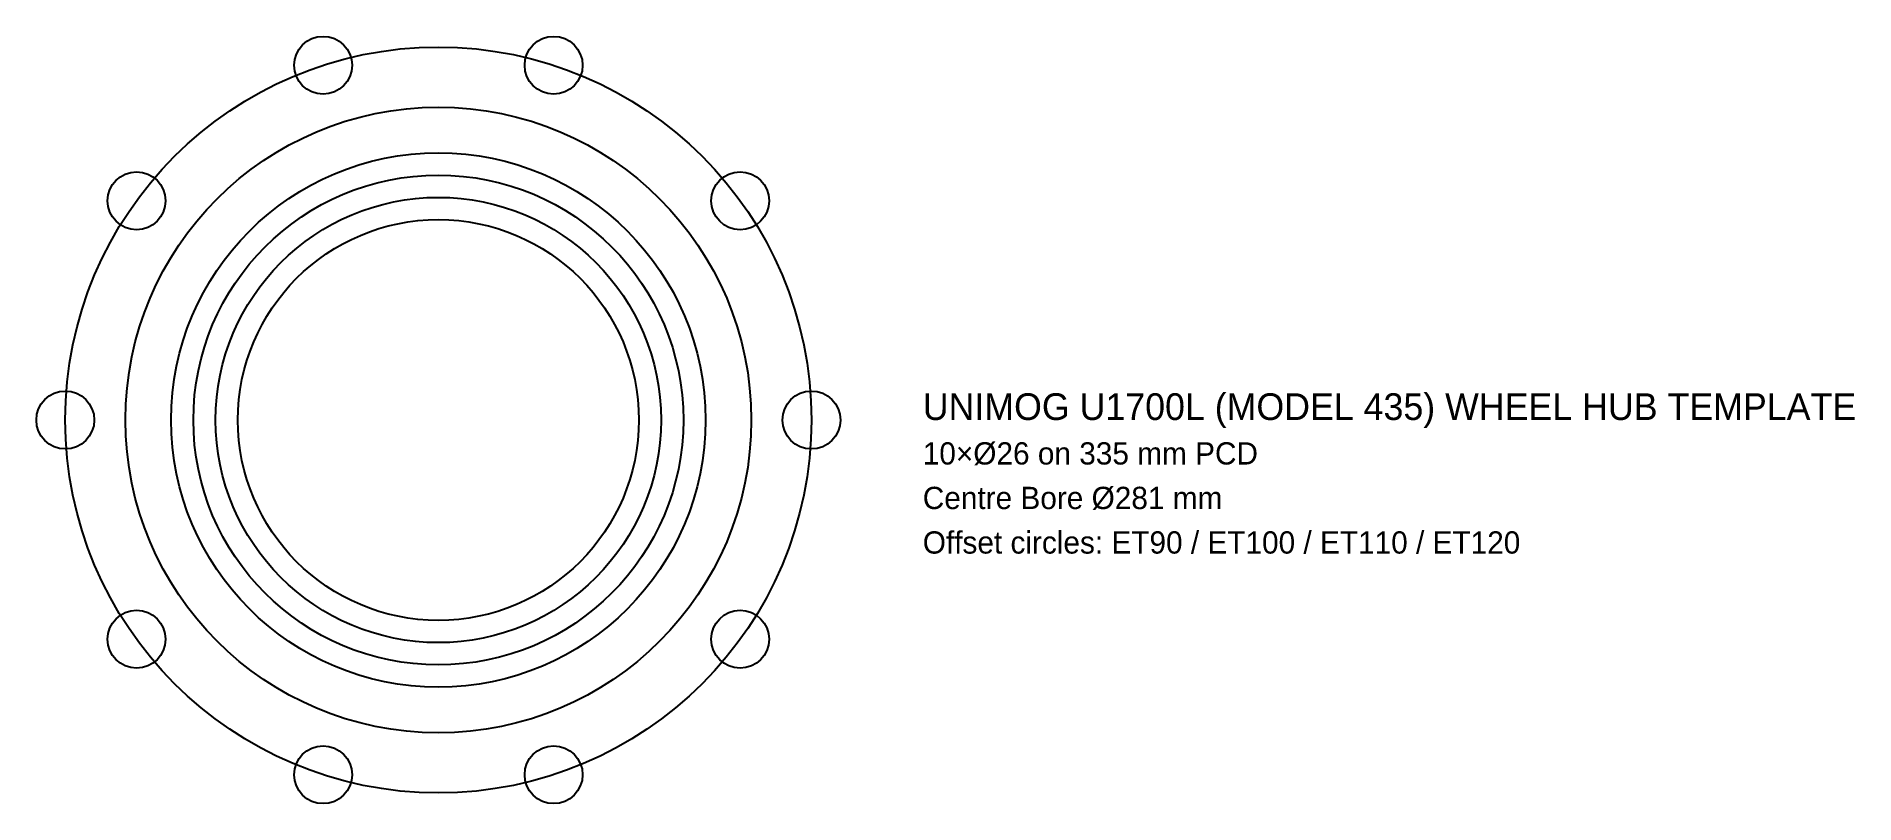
# Model space of a CAD drawing. Header units: metres. Extents: x -180 to 636, y -172 to 172.
import ezdxf

# ---------------------------------------------------------------- set-up
doc = ezdxf.new("R2010")
doc.units = ezdxf.units.M

msp = doc.modelspace()

# ---------------------------------------------------------------- linework, layer by layer
at = {"layer": 'BOLT_HOLES'}
for centre in [(-51.76, 159.3), (51.76, 159.3), (-135.51, 98.45), (135.51, 98.45), (-167.5, 0), (167.5, 0), (-135.51, -98.45), (135.51, -98.45), (-51.76, -159.3), (51.76, -159.3)]:
    msp.add_circle(centre, 13, dxfattribs=at)
at = {"layer": 'CENTER_BORE'}
msp.add_circle((0, 0), 140.5, dxfattribs=at)
at = {"layer": 'OFFSET_ET100'}
msp.add_circle((0, 0), 100, dxfattribs=at)
at = {"layer": 'OFFSET_ET110'}
msp.add_circle((0, 0), 110, dxfattribs=at)
at = {"layer": 'OFFSET_ET120'}
msp.add_circle((0, 0), 120, dxfattribs=at)
at = {"layer": 'OFFSET_ET90'}
msp.add_circle((0, 0), 90, dxfattribs=at)
at = {"layer": 'PCD'}
msp.add_circle((0, 0), 167.5, dxfattribs=at)

# ---------------------------------------------------------------- texts
for s, height, p in [('UNIMOG U1700L (MODEL 435) WHEEL HUB TEMPLATE', 12, (217.5, 0)), ('10×Ø26 on 335 mm PCD', 10, (217.5, -20)), ('Centre Bore Ø281 mm', 10, (217.5, -40)), ('Offset circles: ET90 / ET100 / ET110 / ET120', 10, (217.5, -60))]:
    msp.add_text(s, height=height).set_placement(p)

doc.saveas('drawing.dxf')
